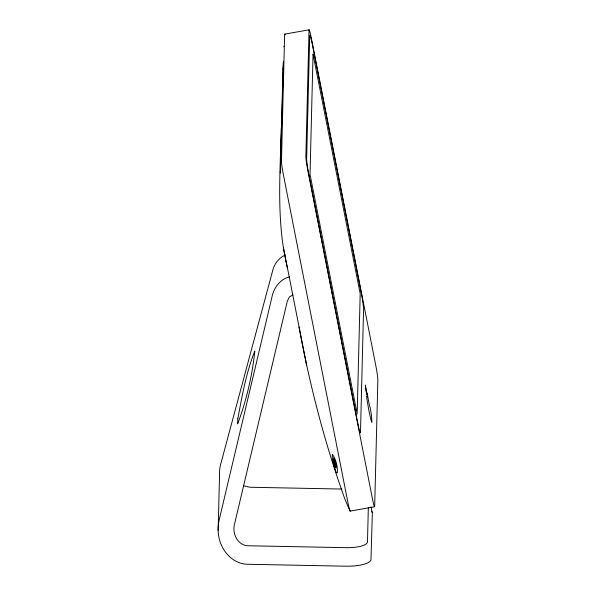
<?xml version="1.0" encoding="UTF-8"?>
<svg xmlns="http://www.w3.org/2000/svg" width="596" height="596" viewBox="0 0 596 596"><rect width="100%" height="100%" fill="white"/><g stroke="black" fill="none" stroke-linecap="round" stroke-linejoin="round"><path stroke-width="0.89" d="M218.143 530.306L219.566 473.716A41.556 36.036 1.3 0 1 220.617 464.5L272.901 269.787C274.644 263.365 279.226 257.71 285.32 254.969M281.252 127.73C280.232 174.472 276.142 222.047 287.421 267.984M368.335 507.837L367.486 541.786A21.285 6.325 1.1 0 1 346.045 547.687L248.465 545.765C237.737 545.772 231.74 533.293 234.586 523.891L287.317 301.166L289.462 296.882L292.889 294.96M280.738 161.382L280.761 160.726L280.828 161.099M283.905 46.779L283.934 46.264M289.619 276.879C280.656 278.928 274.257 287.116 272.253 295.802L219.231 519.712A41.556 41.415 2.3 0 0 218.635 535.618C220.632 550.019 232.224 563.943 247.504 564.263L345.822 566.2A25.323 7.532 1.1 0 0 370.95 560.143L372.344 513.26L370.988 506.876M284.724 34.128L309.123 29.8M350.187 511.107L374.586 506.779M341.94 489.055L249.933 487.245L243.764 485.867M349.949 510.847L345.054 499.508C324.76 443.446 309.838 385.53 299.021 326.928M283.435 247.526L306.62 365.288M285.134 34.814A11.823 0.73 79.9 0 0 284.627 34.657L281.461 160.95A11.823 0.73 79.9 0 0 283.554 175.567L348.012 502.994A11.823 0.73 79.9 0 0 350.284 510.578M333.723 460.879A3.971 0.507 76.6 0 1 333.834 459.784L333.671 459.099L333.536 460.417A4.649 0.596 76.6 0 0 334.408 464.865C337.358 473.641 335.995 461.729 334.244 459.717C334.669 461.364 337.217 467.547 335.25 466.996A3.971 0.507 76.6 0 1 334.468 464.671A3.874 0.499 76.6 0 1 333.738 460.969M371.531 511.331A25.33 7.532 1.1 0 1 372.15 512.314M282.958 69.002L280.351 173.049L283.42 61.261L282.958 69.002M309.026 30.329L305.86 156.621A11.823 0.73 79.9 0 0 307.961 171.238L372.411 498.666A11.823 0.73 79.9 0 0 374.683 506.25L377.857 379.957A11.823 0.73 79.9 0 0 375.756 365.341L311.298 37.913A11.823 0.73 79.9 0 0 309.026 30.329M309.726 35.753L306.642 158.76A13.403 0.827 79.9 0 0 309.019 175.328L357.913 423.689A13.403 0.827 79.9 0 0 360.491 432.286L363.575 309.272A13.403 0.827 79.9 0 0 361.198 292.71L312.304 44.342A13.403 0.827 79.9 0 0 309.726 35.753M313.042 54.176L310.032 174.375L357.175 413.862L360.193 293.657L313.042 54.176M371.748 420.016L371.867 422.288L371.42 421.432A23.192 1.438 79.9 0 1 369.133 411.829L366.987 399.797A9.901 0.611 79.9 0 1 366.957 399.603L366.801 397.837A10.974 0.678 79.9 0 1 366.831 396.549L367.181 396.921L366.898 394.098A10.974 0.678 79.9 0 1 366.927 392.809L367.129 392.876A9.901 0.611 79.9 0 1 367.158 392.935L367.27 393.256A9.178 0.566 79.9 0 0 370.161 407.47L370.906 411.918A23.192 1.438 79.9 0 1 371.554 416.15L371.792 420.009M237.797 418.772L237.67 423.868C246.342 400.691 252.257 375.644 254.835 351.029C246.148 372.552 242.118 395.975 237.797 418.772M332.315 454.949L332.292 457.288A9.305 1.192 76.6 0 0 334.043 466.169L335.95 471.808L336.509 472.747L337.388 472.762C337.649 466.616 336.181 459.68 332.575 454.659L332.315 454.949M334.393 461.259L333.626 458.1L334.393 461.259M366.667 394.306A7.42 0.462 79.9 0 0 365.348 385.128A7.428 0.462 79.9 0 0 366.667 394.306"/></g></svg>
